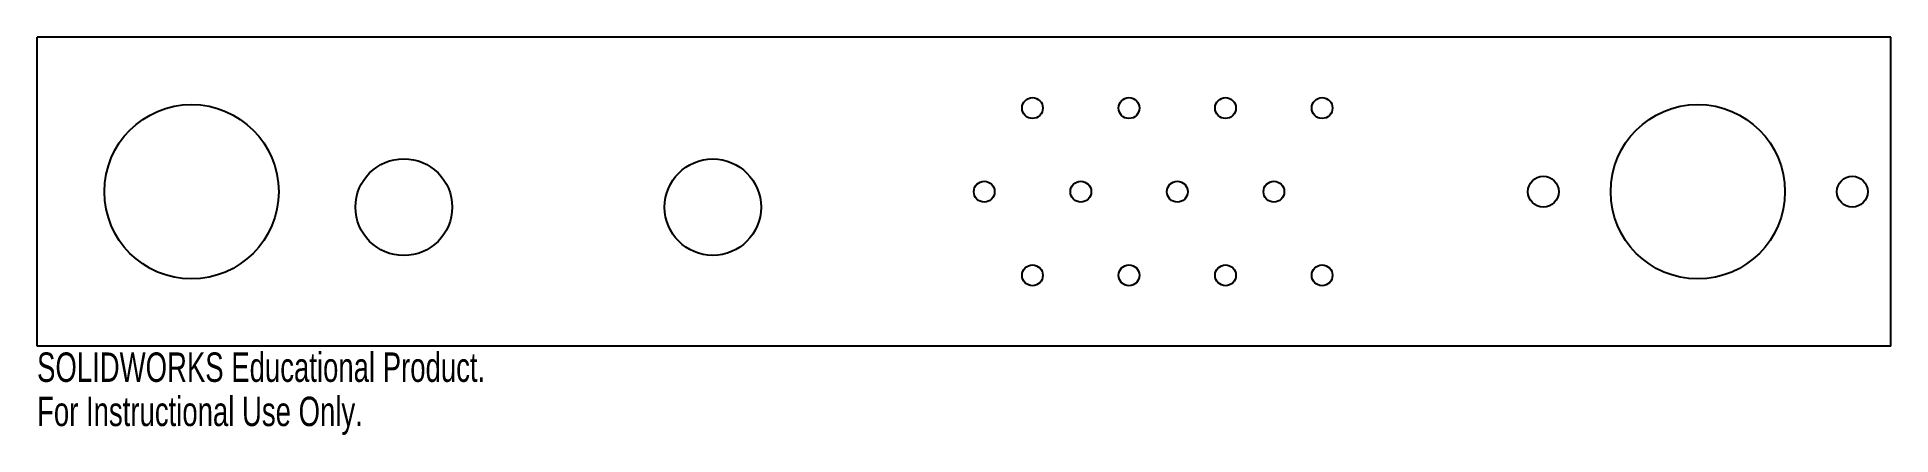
# Model space of a CAD drawing. Header units: inches. Extents: x -8.8 to 3.2, y -1.6 to 1.
import ezdxf

# ---------------------------------------------------------------- set-up
doc = ezdxf.new("R2010")
doc.units = ezdxf.units.IN
doc.header["$MEASUREMENT"] = 0
doc.styles.add('SLDTEXTSTYLE0', font='TXT', dxfattribs={"width": 0.7})

msp = doc.modelspace()

# ---------------------------------------------------------------- linework, layer by layer
at = {"color": 7, "linetype": 'Continuous', "lineweight": 25}
for p, q in [((3.25, 1), (-8.75, 1)), ((-8.75, -1), (-8.75, 1)), ((3.25, -1), (3.25, 1)), ((3.25, -1), (-8.75, -1))]:
    msp.add_line(p, q, dxfattribs=at)
for centre, radius in [((-2.307, 0.541), 0.0675), ((-1.682, 0.541), 0.0675), ((-1.057, 0.541), 0.0675), ((-0.432, 0.541), 0.0675), ((-7.75, 0), 0.564), ((2, 0), 0.564), ((-6.376, -0.1), 0.313), ((-4.376, -0.1), 0.312), ((-2.619, 0), 0.0675), ((-1.994, 0), 0.0675), ((-1.369, 0), 0.0675), ((-0.744, 0), 0.0675), ((1, 0), 0.1), ((3, 0), 0.1), ((-2.307, -0.541), 0.0675), ((-1.682, -0.541), 0.0675), ((-1.057, -0.541), 0.0675), ((-0.432, -0.541), 0.0675)]:
    msp.add_circle(centre, radius, dxfattribs=at)

# ---------------------------------------------------------------- texts
at = {"color": 7, "linetype": 'Continuous', "char_height": 0.1903, "attachment_point": 1, "style": 'SLDTEXTSTYLE0'}
for s, insert in [('SOLIDWORKS Educational Product.', (-8.75, -1.04)), ('For Instructional Use Only.', (-8.75, -1.326))]:
    msp.add_mtext(s, dxfattribs=dict(at, insert=insert))

doc.saveas('drawing.dxf')
